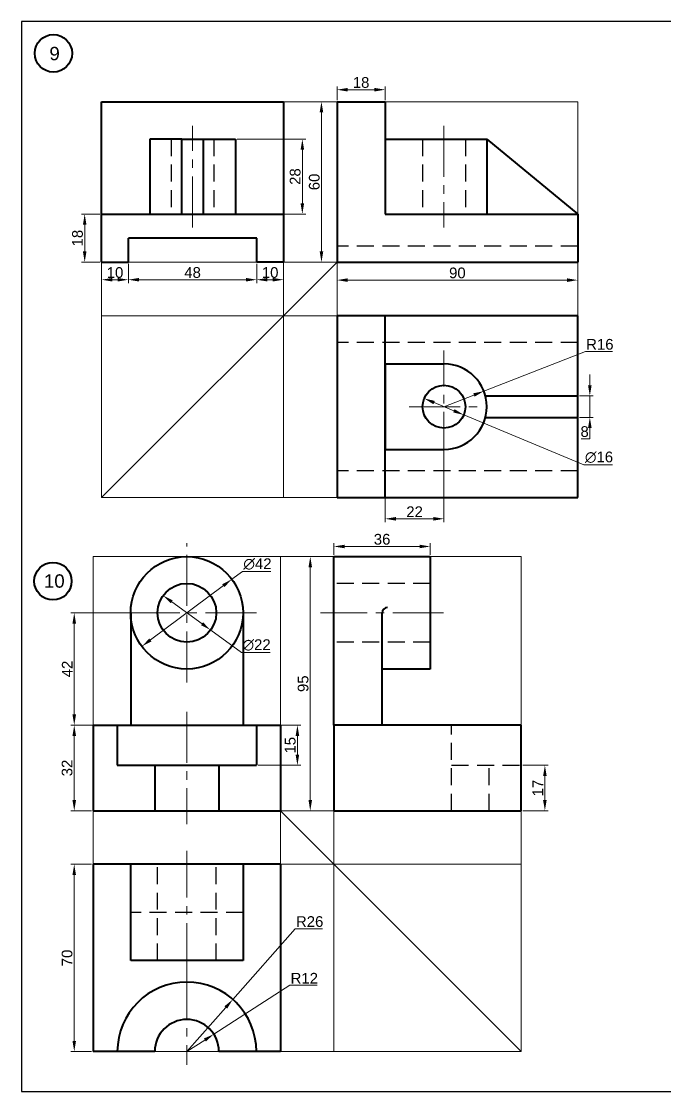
# Model space of a CAD drawing. Header units: millimetres. Extents: x 0 to 2700, y -450 to 400.
# Drawn here: x 1100 to 1340.5, y 0 to 400 of the extents above; entities that cross this region are included whole.
import ezdxf

# ---------------------------------------------------------------- set-up
doc = ezdxf.new("R2010")
doc.units = ezdxf.units.MM
doc.linetypes.add('CENTER2', pattern=[28.575, 19.05, -3.175, 3.175, -3.175])
doc.linetypes.add('DASHED2', pattern=[9.525, 6.35, -3.175])
for name, color, linetype, lineweight in [('Centre', 1, 'CENTER2', 20), ('Dim and Hatch', 6, 'Continuous', 20), ('Hidden', 3, 'DASHED2', 30), ('Object', 2, 'Continuous', 40), ('Projection', 5, 'Continuous', 5)]:
    doc.layers.add(name, color=color, linetype=linetype, lineweight=lineweight)
doc.styles.get("Standard").update_dxf_attribs({"font": 'arial.ttf'})
doc.dimstyles.new('ISO-25', dxfattribs={"dimtxt": 4, "dimasz": 4, "dimexe": 1.25, "dimexo": 0.625, "dimtad": 1, "dimtoh": 1, "dimdec": 0, "dimtxsty": 'Standard', "dimcen": 2.5, "dimclrd": 256, "dimclre": 256, "dimclrt": 256, "dimadec": 0, "dimazin": 0, "dimtfac": 1, "dimtdec": 0, "dimtmove": 0, "dimatfit": 2, "dimfxl": 1, "dimlwd": -1, "dimlwe": -1, "dimarcsym": 0})

# ---------------------------------------------------------------- blocks, each defined once
blk = doc.blocks.new('*D78')
at = {"layer": 'Defpoints', "color": 0, "transparency": 16777216}
for p in [(1218, 310), (1308, 310), (1308, 303.3)]:
    blk.add_point(p, dxfattribs=at)
at = {"layer": 'Dim and Hatch', "transparency": 16777216}
for p, q in [((1218, 309.38), (1218, 302.05)), ((1308, 309.38), (1308, 302.05)), ((1222, 303.3), (1304, 303.3))]:
    blk.add_line(p, q, dxfattribs=at)
for points in [[(1222, 303.97), (1222, 302.63), (1218, 303.3)], [(1304, 303.97), (1304, 302.63), (1308, 303.3)]]:
    blk.add_solid(points, dxfattribs=at)
at = {"layer": 'Dim and Hatch', "transparency": 16777216, "insert": (1263, 305.97), "char_height": 4, "attachment_point": 5}
blk.add_mtext('90', dxfattribs=at)
blk = doc.blocks.new('*D79')
at = {"layer": 'Defpoints', "color": 0, "transparency": 16777216}
for p in [(1218, 370), (1212.18, 310), (1218, 310)]:
    blk.add_point(p, dxfattribs=at)
at = {"layer": 'Dim and Hatch', "transparency": 16777216}
for p, q in [((1217.38, 370), (1210.93, 370)), ((1212.18, 366), (1212.18, 314)), ((1217.38, 310), (1210.93, 310))]:
    blk.add_line(p, q, dxfattribs=at)
for points in [[(1211.52, 366), (1212.85, 366), (1212.18, 370)], [(1211.52, 314), (1212.85, 314), (1212.18, 310)]]:
    blk.add_solid(points, dxfattribs=at)
at = {"layer": 'Dim and Hatch', "transparency": 16777216, "insert": (1209.52, 340), "char_height": 4, "attachment_point": 5, "rotation": 90}
blk.add_mtext('60', dxfattribs=at)
blk = doc.blocks.new('*D80')
at = {"layer": 'Defpoints', "color": 0, "transparency": 16777216}
for p in [(1180, 356), (1180, 328), (1205.04, 328)]:
    blk.add_point(p, dxfattribs=at)
at = {"layer": 'Dim and Hatch', "transparency": 16777216}
for p, q in [((1180.62, 356), (1206.29, 356)), ((1205.04, 352), (1205.04, 332)), ((1180.62, 328), (1206.29, 328))]:
    blk.add_line(p, q, dxfattribs=at)
for points in [[(1204.37, 352), (1205.71, 352), (1205.04, 356)], [(1204.37, 332), (1205.71, 332), (1205.04, 328)]]:
    blk.add_solid(points, dxfattribs=at)
at = {"layer": 'Dim and Hatch', "transparency": 16777216, "insert": (1202.37, 342), "char_height": 4, "attachment_point": 5, "rotation": 90}
blk.add_mtext('28', dxfattribs=at)
blk = doc.blocks.new('*D81')
at = {"layer": 'Defpoints', "color": 0, "transparency": 16777216}
for p in [(1308, 260), (1308, 252), (1312.52, 252)]:
    blk.add_point(p, dxfattribs=at)
at = {"layer": 'Dim and Hatch', "transparency": 16777216}
for p, q in [((1312.52, 264), (1312.52, 268)), ((1308.62, 260), (1313.77, 260)), ((1312.52, 260), (1312.52, 252)), ((1308.62, 252), (1313.77, 252)), ((1312.52, 248), (1312.52, 244)), ((1312.52, 244), (1309.26, 244))]:
    blk.add_line(p, q, dxfattribs=at)
for points in [[(1311.86, 264), (1313.19, 264), (1312.52, 260)], [(1311.86, 248), (1313.19, 248), (1312.52, 252)]]:
    blk.add_solid(points, dxfattribs=at)
at = {"layer": 'Dim and Hatch', "transparency": 16777216, "insert": (1310.58, 246.67), "char_height": 4, "attachment_point": 5}
blk.add_mtext('8', dxfattribs=at)
blk = doc.blocks.new('*D82')
at = {"layer": 'Defpoints', "color": 0, "transparency": 16777216}
for p in [(1272.91, 261.81), (1258, 256)]:
    blk.add_point(p, dxfattribs=at)
at = {"layer": 'Dim and Hatch', "transparency": 16777216}
for p, q in [((1272.91, 261.81), (1310.87, 276.62)), ((1310.87, 276.62), (1321.05, 276.62)), ((1258, 256), (1269.18, 260.36))]:
    blk.add_line(p, q, dxfattribs=at)
blk.add_solid([(1268.94, 260.98), (1269.42, 259.74), (1272.91, 261.81)], dxfattribs=at)
at = {"layer": 'Dim and Hatch', "transparency": 16777216, "insert": (1316.27, 279.28), "char_height": 4, "attachment_point": 5}
blk.add_mtext('R16', dxfattribs=at)
blk = doc.blocks.new('*D83')
at = {"layer": 'Defpoints', "color": 0, "transparency": 16777216}
for p in [(1250.61, 259.07), (1265.39, 252.93)]:
    blk.add_point(p, dxfattribs=at)
at = {"layer": 'Dim and Hatch', "transparency": 16777216}
for p, q in [((1254.31, 257.53), (1261.69, 254.47)), ((1265.39, 252.93), (1310.29, 234.3)), ((1310.29, 234.3), (1321, 234.3))]:
    blk.add_line(p, q, dxfattribs=at)
for points in [[(1254.56, 258.15), (1254.05, 256.92), (1250.61, 259.07)], [(1261.95, 255.08), (1261.44, 253.85), (1265.39, 252.93)]]:
    blk.add_solid(points, dxfattribs=at)
at = {"layer": 'Dim and Hatch', "transparency": 16777216, "insert": (1315.96, 237.08), "char_height": 4, "attachment_point": 5}
blk.add_mtext('∅16', dxfattribs=at)
blk = doc.blocks.new('*D84')
at = {"layer": 'Defpoints', "color": 0, "transparency": 16777216}
for p in [(1236, 240), (1258, 240), (1258, 214.09)]:
    blk.add_point(p, dxfattribs=at)
at = {"layer": 'Dim and Hatch', "transparency": 16777216}
for p, q in [((1236, 239.38), (1236, 212.84)), ((1258, 239.38), (1258, 212.84)), ((1240, 214.09), (1254, 214.09))]:
    blk.add_line(p, q, dxfattribs=at)
for points in [[(1240, 214.76), (1240, 213.42), (1236, 214.09)], [(1254, 214.76), (1254, 213.42), (1258, 214.09)]]:
    blk.add_solid(points, dxfattribs=at)
at = {"layer": 'Dim and Hatch', "transparency": 16777216, "insert": (1247, 216.72), "char_height": 4, "attachment_point": 5}
blk.add_mtext('22', dxfattribs=at)
blk = doc.blocks.new('*D85')
at = {"layer": 'Defpoints', "color": 0, "transparency": 16777216}
for p in [(1130, 310), (1140, 310), (1140, 303.45)]:
    blk.add_point(p, dxfattribs=at)
at = {"layer": 'Dim and Hatch', "transparency": 16777216}
for p, q in [((1130, 309.38), (1130, 302.2)), ((1140, 309.38), (1140, 302.2)), ((1134, 303.45), (1136, 303.45))]:
    blk.add_line(p, q, dxfattribs=at)
for points in [[(1134, 304.12), (1134, 302.79), (1130, 303.45)], [(1136, 304.12), (1136, 302.79), (1140, 303.45)]]:
    blk.add_solid(points, dxfattribs=at)
at = {"layer": 'Dim and Hatch', "transparency": 16777216, "insert": (1135, 306.12), "char_height": 4, "attachment_point": 5}
blk.add_mtext('10', dxfattribs=at)
blk = doc.blocks.new('*D86')
at = {"layer": 'Defpoints', "color": 0, "transparency": 16777216}
for p in [(1140, 310), (1188, 310), (1188, 303.45)]:
    blk.add_point(p, dxfattribs=at)
at = {"layer": 'Dim and Hatch', "transparency": 16777216}
for p, q in [((1140, 309.38), (1140, 302.2)), ((1188, 309.38), (1188, 302.2)), ((1144, 303.45), (1184, 303.45))]:
    blk.add_line(p, q, dxfattribs=at)
for points in [[(1144, 304.12), (1144, 302.79), (1140, 303.45)], [(1184, 304.12), (1184, 302.79), (1188, 303.45)]]:
    blk.add_solid(points, dxfattribs=at)
at = {"layer": 'Dim and Hatch', "transparency": 16777216, "insert": (1164, 306.12), "char_height": 4, "attachment_point": 5}
blk.add_mtext('48', dxfattribs=at)
blk = doc.blocks.new('*D87')
at = {"layer": 'Defpoints', "color": 0, "transparency": 16777216}
for p in [(1188, 310), (1198, 310), (1188, 303.45)]:
    blk.add_point(p, dxfattribs=at)
at = {"layer": 'Dim and Hatch', "transparency": 16777216}
for p, q in [((1188, 309.38), (1188, 302.2)), ((1198, 309.38), (1198, 302.2)), ((1194, 303.45), (1192, 303.45))]:
    blk.add_line(p, q, dxfattribs=at)
for points in [[(1192, 304.12), (1192, 302.79), (1188, 303.45)], [(1194, 304.12), (1194, 302.79), (1198, 303.45)]]:
    blk.add_solid(points, dxfattribs=at)
at = {"layer": 'Dim and Hatch', "transparency": 16777216, "insert": (1193, 306.12), "char_height": 4, "attachment_point": 5}
blk.add_mtext('10', dxfattribs=at)
blk = doc.blocks.new('*D88')
at = {"layer": 'Defpoints', "color": 0, "transparency": 16777216}
for p in [(1236, 374.47), (1218, 370), (1236, 370)]:
    blk.add_point(p, dxfattribs=at)
at = {"layer": 'Dim and Hatch', "transparency": 16777216}
for p, q in [((1218, 370.62), (1218, 375.72)), ((1222, 374.47), (1232, 374.47)), ((1236, 370.62), (1236, 375.72))]:
    blk.add_line(p, q, dxfattribs=at)
for points in [[(1222, 375.14), (1222, 373.8), (1218, 374.47)], [(1232, 375.14), (1232, 373.8), (1236, 374.47)]]:
    blk.add_solid(points, dxfattribs=at)
at = {"layer": 'Dim and Hatch', "transparency": 16777216, "insert": (1227, 377.14), "char_height": 4, "attachment_point": 5}
blk.add_mtext('18', dxfattribs=at)
blk = doc.blocks.new('*D89')
at = {"layer": 'Defpoints', "color": 0, "transparency": 16777216}
for p in [(1130, 328), (1123.66, 310), (1130, 310)]:
    blk.add_point(p, dxfattribs=at)
at = {"layer": 'Dim and Hatch', "transparency": 16777216}
for p, q in [((1129.38, 328), (1122.41, 328)), ((1123.66, 324), (1123.66, 314)), ((1129.38, 310), (1122.41, 310))]:
    blk.add_line(p, q, dxfattribs=at)
for points in [[(1123, 324), (1124.33, 324), (1123.66, 328)], [(1123, 314), (1124.33, 314), (1123.66, 310)]]:
    blk.add_solid(points, dxfattribs=at)
at = {"layer": 'Dim and Hatch', "transparency": 16777216, "insert": (1120.99, 319), "char_height": 4, "attachment_point": 5, "rotation": 90}
blk.add_mtext('18', dxfattribs=at)
blk = doc.blocks.new('*D90')
at = {"layer": 'Defpoints', "color": 0, "transparency": 16777216}
for p in [(1171.95, 21.45), (1161.86, 14.95)]:
    blk.add_point(p, dxfattribs=at)
at = {"layer": 'Dim and Hatch', "transparency": 16777216}
for p, q in [((1171.95, 21.45), (1200.39, 39.74)), ((1200.39, 39.74), (1210.53, 39.74)), ((1161.86, 14.95), (1168.59, 19.28))]:
    blk.add_line(p, q, dxfattribs=at)
blk.add_solid([(1168.23, 19.84), (1168.95, 18.72), (1171.95, 21.45)], dxfattribs=at)
at = {"layer": 'Dim and Hatch', "transparency": 16777216, "insert": (1205.77, 42.37), "char_height": 4, "attachment_point": 5}
blk.add_mtext('R12', dxfattribs=at)
blk = doc.blocks.new('*D91')
at = {"layer": 'Defpoints', "color": 0, "transparency": 16777216}
for p in [(1179.06, 34.45), (1161.86, 14.95)]:
    blk.add_point(p, dxfattribs=at)
at = {"layer": 'Dim and Hatch', "transparency": 16777216}
for p, q in [((1179.06, 34.45), (1202.37, 60.86)), ((1202.37, 60.86), (1212.55, 60.86)), ((1161.86, 14.95), (1176.42, 31.45))]:
    blk.add_line(p, q, dxfattribs=at)
blk.add_solid([(1175.92, 31.89), (1176.92, 31.01), (1179.06, 34.45)], dxfattribs=at)
at = {"layer": 'Dim and Hatch', "transparency": 16777216, "insert": (1207.77, 63.53), "char_height": 4, "attachment_point": 5}
blk.add_mtext('R26', dxfattribs=at)
blk = doc.blocks.new('*D92')
at = {"layer": 'Defpoints', "color": 0, "transparency": 16777216}
for p in [(1178.7, 191.5), (1145.02, 166.41)]:
    blk.add_point(p, dxfattribs=at)
at = {"layer": 'Dim and Hatch', "transparency": 16777216}
for p, q in [((1178.7, 191.5), (1182.61, 194.4)), ((1182.61, 194.4), (1193.27, 194.4)), ((1148.23, 168.8), (1175.5, 189.11))]:
    blk.add_line(p, q, dxfattribs=at)
for points in [[(1175.1, 189.64), (1175.89, 188.57), (1178.7, 191.5)], [(1147.83, 169.33), (1148.62, 168.26), (1145.02, 166.41)]]:
    blk.add_solid(points, dxfattribs=at)
at = {"layer": 'Dim and Hatch', "transparency": 16777216, "insert": (1188.25, 197.18), "char_height": 4, "attachment_point": 5}
blk.add_mtext('∅42', dxfattribs=at)
blk = doc.blocks.new('*D93')
at = {"layer": 'Defpoints', "color": 0, "transparency": 16777216}
for p in [(1152.95, 185.41), (1170.77, 172.5)]:
    blk.add_point(p, dxfattribs=at)
at = {"layer": 'Dim and Hatch', "transparency": 16777216}
for p, q in [((1156.19, 183.06), (1167.53, 174.85)), ((1170.77, 172.5), (1182.29, 164.14)), ((1182.29, 164.14), (1192.96, 164.14))]:
    blk.add_line(p, q, dxfattribs=at)
for points in [[(1156.58, 183.6), (1155.8, 182.52), (1152.95, 185.41)], [(1167.92, 175.38), (1167.14, 174.31), (1170.77, 172.5)]]:
    blk.add_solid(points, dxfattribs=at)
at = {"layer": 'Dim and Hatch', "transparency": 16777216, "insert": (1187.94, 166.92), "char_height": 4, "attachment_point": 5}
blk.add_mtext('∅22', dxfattribs=at)
blk = doc.blocks.new('*D94')
at = {"layer": 'Defpoints', "color": 0, "transparency": 16777216}
for p in [(1252.86, 203.75), (1216.86, 199.95), (1252.86, 199.95)]:
    blk.add_point(p, dxfattribs=at)
at = {"layer": 'Dim and Hatch', "transparency": 16777216}
for p, q in [((1216.86, 200.58), (1216.86, 205)), ((1252.86, 200.58), (1252.86, 205)), ((1220.86, 203.75), (1248.86, 203.75))]:
    blk.add_line(p, q, dxfattribs=at)
for points in [[(1220.86, 204.41), (1220.86, 203.08), (1216.86, 203.75)], [(1248.86, 204.41), (1248.86, 203.08), (1252.86, 203.75)]]:
    blk.add_solid(points, dxfattribs=at)
at = {"layer": 'Dim and Hatch', "transparency": 16777216, "insert": (1234.86, 206.42), "char_height": 4, "attachment_point": 5}
blk.add_mtext('36', dxfattribs=at)
blk = doc.blocks.new('*D95')
at = {"layer": 'Defpoints', "color": 0, "transparency": 16777216}
for p in [(1126.86, 136.95), (1119.76, 104.95), (1126.86, 104.95)]:
    blk.add_point(p, dxfattribs=at)
at = {"layer": 'Dim and Hatch', "transparency": 16777216}
for p, q in [((1126.24, 136.95), (1118.51, 136.95)), ((1119.76, 132.95), (1119.76, 108.95)), ((1126.24, 104.95), (1118.51, 104.95))]:
    blk.add_line(p, q, dxfattribs=at)
for points in [[(1119.1, 132.95), (1120.43, 132.95), (1119.76, 136.95)], [(1119.1, 108.95), (1120.43, 108.95), (1119.76, 104.95)]]:
    blk.add_solid(points, dxfattribs=at)
at = {"layer": 'Dim and Hatch', "transparency": 16777216, "insert": (1117.09, 120.95), "char_height": 4, "attachment_point": 5, "rotation": 90}
blk.add_mtext('32', dxfattribs=at)
blk = doc.blocks.new('*D96')
at = {"layer": 'Defpoints', "color": 0, "transparency": 16777216}
for p in [(1140.86, 178.95), (1119.76, 136.95), (1140.86, 136.95)]:
    blk.add_point(p, dxfattribs=at)
at = {"layer": 'Dim and Hatch', "transparency": 16777216}
for p, q in [((1140.24, 178.95), (1118.51, 178.95)), ((1119.76, 174.95), (1119.76, 140.95)), ((1140.24, 136.95), (1118.51, 136.95))]:
    blk.add_line(p, q, dxfattribs=at)
for points in [[(1119.1, 174.95), (1120.43, 174.95), (1119.76, 178.95)], [(1119.1, 140.95), (1120.43, 140.95), (1119.76, 136.95)]]:
    blk.add_solid(points, dxfattribs=at)
at = {"layer": 'Dim and Hatch', "transparency": 16777216, "insert": (1117.13, 157.95), "char_height": 4, "attachment_point": 5, "rotation": 90}
blk.add_mtext('42', dxfattribs=at)
blk = doc.blocks.new('*D97')
at = {"layer": 'Defpoints', "color": 0, "transparency": 16777216}
for p in [(1126.86, 84.95), (1119.76, 14.95), (1126.86, 14.95)]:
    blk.add_point(p, dxfattribs=at)
at = {"layer": 'Dim and Hatch', "transparency": 16777216}
for p, q in [((1126.24, 84.95), (1118.51, 84.95)), ((1119.76, 80.95), (1119.76, 18.95)), ((1126.24, 14.95), (1118.51, 14.95))]:
    blk.add_line(p, q, dxfattribs=at)
for points in [[(1119.09, 80.95), (1120.42, 80.95), (1119.76, 84.95)], [(1119.09, 18.95), (1120.42, 18.95), (1119.76, 14.95)]]:
    blk.add_solid(points, dxfattribs=at)
at = {"layer": 'Dim and Hatch', "transparency": 16777216, "insert": (1117.09, 49.95), "char_height": 4, "attachment_point": 5, "rotation": 90}
blk.add_mtext('70', dxfattribs=at)
blk = doc.blocks.new('*D98')
at = {"layer": 'Defpoints', "color": 0, "transparency": 16777216}
for p in [(1208, 199.95), (1216.86, 199.95), (1216.86, 104.95)]:
    blk.add_point(p, dxfattribs=at)
at = {"layer": 'Dim and Hatch', "transparency": 16777216}
for p, q in [((1216.24, 199.95), (1206.75, 199.95)), ((1208, 108.95), (1208, 195.95)), ((1216.24, 104.95), (1206.75, 104.95))]:
    blk.add_line(p, q, dxfattribs=at)
for points in [[(1207.34, 195.95), (1208.67, 195.95), (1208, 199.95)], [(1207.34, 108.95), (1208.67, 108.95), (1208, 104.95)]]:
    blk.add_solid(points, dxfattribs=at)
at = {"layer": 'Dim and Hatch', "transparency": 16777216, "insert": (1205.33, 152.45), "char_height": 4, "attachment_point": 5, "rotation": 90}
blk.add_mtext('95', dxfattribs=at)
blk = doc.blocks.new('*D99')
at = {"layer": 'Defpoints', "color": 0, "transparency": 16777216}
for p in [(1286.86, 121.95), (1295.72, 121.95), (1286.86, 104.95)]:
    blk.add_point(p, dxfattribs=at)
at = {"layer": 'Dim and Hatch', "transparency": 16777216}
for p, q in [((1287.49, 121.95), (1296.97, 121.95)), ((1295.72, 108.95), (1295.72, 117.95)), ((1287.49, 104.95), (1296.97, 104.95))]:
    blk.add_line(p, q, dxfattribs=at)
for points in [[(1295.05, 117.95), (1296.38, 117.95), (1295.72, 121.95)], [(1295.05, 108.95), (1296.38, 108.95), (1295.72, 104.95)]]:
    blk.add_solid(points, dxfattribs=at)
at = {"layer": 'Dim and Hatch', "transparency": 16777216, "insert": (1293.08, 113.45), "char_height": 4, "attachment_point": 5, "rotation": 90}
blk.add_mtext('17', dxfattribs=at)
blk = doc.blocks.new('*D100')
at = {"layer": 'Defpoints', "color": 0, "transparency": 16777216}
for p in [(1187.86, 136.95), (1187.86, 121.95), (1203.19, 121.95)]:
    blk.add_point(p, dxfattribs=at)
at = {"layer": 'Dim and Hatch', "transparency": 16777216}
for p, q in [((1188.49, 136.95), (1204.44, 136.95)), ((1203.19, 132.95), (1203.19, 125.95)), ((1188.49, 121.95), (1204.44, 121.95))]:
    blk.add_line(p, q, dxfattribs=at)
for points in [[(1202.52, 132.95), (1203.86, 132.95), (1203.19, 136.95)], [(1202.52, 125.95), (1203.86, 125.95), (1203.19, 121.95)]]:
    blk.add_solid(points, dxfattribs=at)
at = {"layer": 'Dim and Hatch', "transparency": 16777216, "insert": (1200.52, 129.45), "char_height": 4, "attachment_point": 5, "rotation": 90}
blk.add_mtext('15', dxfattribs=at)

msp = doc.modelspace()

# ---------------------------------------------------------------- linework, layer by layer
msp.add_lwpolyline([(1100, 0), (1600, 0), (1600, 400), (1100, 400)], close=True)
at = {"layer": 'Centre'}
for p, q in [((1164, 323), (1164, 361)), ((1258, 361), (1258, 323)), ((1258, 235), (1258, 277)), ((1245, 256), (1271, 256)), ((1161.86, 152.95), (1161.86, 204.95)), ((1187.86, 178.95), (1135.86, 178.95)), ((1257.86, 178.95), (1211.86, 178.95)), ((1161.86, 141.95), (1161.86, 99.95)), ((1286.86, 141.95), (1286.86, 99.95)), ((1161.86, 43.95), (1161.86, 89.95)), ((1161.86, 45.95), (1161.86, 9.95))]:
    msp.add_line(p, q, dxfattribs=at)
at = {"layer": 'Hidden'}
for p, q in [((1156, 356), (1156, 328)), ((1172, 356), (1172, 328)), ((1250, 356), (1250, 328)), ((1266, 356), (1266, 328)), ((1308, 316), (1218, 316)), ((1308, 280), (1218, 280)), ((1308, 232), (1218, 232)), ((1252.86, 189.95), (1216.86, 189.95)), ((1252.86, 167.95), (1216.86, 167.95)), ((1260.86, 104.95), (1260.86, 136.95)), ((1260.86, 121.95), (1286.86, 121.95)), ((1274.86, 104.95), (1274.86, 121.95)), ((1150.86, 48.95), (1150.86, 84.95)), ((1172.86, 48.95), (1172.86, 84.95)), ((1182.86, 66.95), (1140.86, 66.95))]:
    msp.add_line(p, q, dxfattribs=at)
at = {"layer": 'Object'}
for p, q in [((1130, 328), (1130, 370)), ((1130, 370), (1198, 370)), ((1198, 370), (1198, 328)), ((1218, 370), (1218, 310)), ((1218, 370), (1236, 370)), ((1236, 370), (1236, 328)), ((1160, 356), (1148, 356)), ((1148, 356), (1148, 328)), ((1160, 328), (1160, 356)), ((1160, 356), (1168, 356)), ((1168, 356), (1168, 328)), ((1168, 356), (1180, 356)), ((1180, 356), (1180, 328)), ((1236, 356), (1274, 356)), ((1274, 356), (1274, 328)), ((1274, 356), (1308, 328)), ((1130, 310), (1130, 328)), ((1130, 328), (1198, 328)), ((1198, 328), (1198, 310)), ((1236, 328), (1308, 328)), ((1308, 328), (1308, 310)), ((1140, 310), (1140, 319)), ((1188, 319), (1140, 319)), ((1188, 310), (1188, 319)), ((1130, 310), (1140, 310)), ((1198, 310), (1188, 310)), ((1218, 310), (1308, 310)), ((1218, 290), (1218, 222)), ((1236, 290), (1218, 290)), ((1236, 222), (1236, 290)), ((1308, 290), (1236, 290)), ((1308, 222), (1308, 290)), ((1236, 272), (1236, 240)), ((1236, 272), (1258, 272)), ((1273.49, 260), (1308, 260)), ((1273.49, 252), (1308, 252)), ((1236, 240), (1258, 240)), ((1218, 222), (1236, 222)), ((1236, 222), (1308, 222)), ((1216.86, 178.95), (1216.86, 199.95)), ((1216.86, 199.95), (1252.86, 199.95)), ((1252.86, 199.95), (1252.86, 157.95)), ((1236.86, 180.95), (1236.86, 180.95)), ((1140.86, 178.95), (1140.86, 136.95)), ((1182.86, 178.95), (1182.86, 136.95)), ((1216.86, 136.95), (1216.86, 178.95)), ((1234.86, 136.95), (1234.86, 178.95)), ((1234.86, 178.95), (1234.86, 178.95)), ((1252.86, 157.95), (1234.86, 157.95)), ((1126.86, 136.95), (1126.86, 104.95)), ((1126.86, 136.95), (1135.86, 136.95)), ((1135.86, 136.95), (1187.86, 136.95)), ((1135.86, 136.95), (1135.86, 121.95)), ((1187.86, 136.95), (1196.86, 136.95)), ((1187.86, 136.95), (1187.86, 121.95)), ((1196.86, 136.95), (1196.86, 104.95)), ((1286.86, 136.95), (1216.86, 136.95)), ((1216.86, 136.95), (1216.86, 104.95)), ((1286.86, 104.95), (1286.86, 136.95)), ((1135.86, 121.95), (1149.86, 121.95)), ((1149.86, 121.95), (1173.86, 121.95)), ((1149.86, 121.95), (1149.86, 104.95)), ((1173.86, 121.95), (1187.86, 121.95)), ((1173.86, 121.95), (1173.86, 104.95)), ((1126.86, 104.95), (1196.86, 104.95)), ((1216.86, 104.95), (1286.86, 104.95)), ((1126.86, 84.95), (1126.86, 14.95)), ((1196.86, 84.95), (1126.86, 84.95)), ((1140.86, 48.95), (1140.86, 84.95)), ((1182.86, 84.95), (1182.86, 48.95)), ((1196.86, 84.95), (1196.86, 14.95)), ((1182.86, 48.95), (1140.86, 48.95)), ((1135.86, 14.95), (1126.86, 14.95)), ((1149.86, 14.95), (1135.86, 14.95)), ((1187.86, 14.95), (1173.86, 14.95)), ((1196.86, 14.95), (1187.86, 14.95))]:
    msp.add_line(p, q, dxfattribs=at)
for centre, radius in [((1111.97, 388.07), 7), ((1258, 256), 8), ((1111.79, 190.79), 7), ((1161.86, 178.95), 21), ((1161.86, 178.95), 11)]:
    msp.add_circle(centre, radius, dxfattribs=at)
for centre, radius, start, end in [((1258, 256), 16, 270, 90), ((1236.86, 178.95), 2, 90, 180), ((1161.86, 14.95), 26, 0, 180), ((1161.86, 14.95), 12, 0, 180)]:
    msp.add_arc(centre, radius, start, end, dxfattribs=at)
at = {"layer": 'Projection'}
for p, q in [((1130, 370), (1198, 370)), ((1130, 310), (1130, 370)), ((1198, 370), (1198, 310)), ((1198, 370), (1218, 370)), ((1218, 370), (1218, 310)), ((1218, 370), (1308, 370)), ((1308, 370), (1308, 310)), ((1198, 310), (1130, 310)), ((1130, 310), (1130, 290)), ((1218, 310), (1130, 222)), ((1198, 310), (1218, 310)), ((1198, 290), (1198, 310)), ((1308, 310), (1218, 310)), ((1218, 310), (1218, 290)), ((1308, 310), (1308, 290)), ((1198, 290), (1130, 290)), ((1130, 222), (1130, 290)), ((1198, 290), (1198, 222)), ((1218, 290), (1198, 290)), ((1308, 290), (1218, 290)), ((1218, 290), (1218, 222)), ((1308, 222), (1308, 290)), ((1198, 222), (1130, 222)), ((1218, 222), (1198, 222)), ((1218, 222), (1308, 222)), ((1126.86, 199.95), (1196.86, 199.95)), ((1126.86, 199.95), (1126.86, 104.95)), ((1196.86, 199.95), (1196.86, 104.95)), ((1196.86, 199.95), (1216.86, 199.95)), ((1216.86, 104.95), (1216.86, 199.95)), ((1216.86, 199.95), (1216.86, 104.95)), ((1286.86, 199.95), (1216.86, 199.95)), ((1286.86, 104.95), (1286.86, 199.95)), ((1126.86, 104.95), (1196.86, 104.95)), ((1196.86, 104.95), (1126.86, 104.95)), ((1126.86, 104.95), (1126.86, 84.95)), ((1196.86, 104.95), (1216.86, 104.95)), ((1196.86, 84.95), (1196.86, 104.95)), ((1196.86, 104.95), (1286.86, 14.95)), ((1286.86, 104.95), (1216.86, 104.95)), ((1216.86, 104.95), (1286.86, 104.95)), ((1216.86, 104.95), (1216.86, 84.95)), ((1286.86, 104.95), (1286.86, 84.95)), ((1196.86, 84.95), (1126.86, 84.95)), ((1126.86, 84.95), (1126.86, 14.95)), ((1196.86, 84.95), (1126.86, 84.95)), ((1126.86, 14.95), (1126.86, 84.95)), ((1196.86, 84.95), (1196.86, 14.95)), ((1216.86, 84.95), (1196.86, 84.95)), ((1216.86, 84.95), (1286.86, 84.95)), ((1216.86, 14.95), (1216.86, 84.95)), ((1286.86, 84.95), (1286.86, 14.95)), ((1196.86, 14.95), (1126.86, 14.95)), ((1216.86, 14.95), (1196.86, 14.95)), ((1286.86, 14.95), (1216.86, 14.95))]:
    msp.add_line(p, q, dxfattribs=at)

# ---------------------------------------------------------------- texts
at = {"layer": 'Object', "char_height": 5, "attachment_point": 1}
for s, insert in [('9', (1110.47, 390.48)), ('10', (1108.41, 193.34))]:
    msp.add_mtext_dynamic_manual_height_columns(s, width=42.3293, gutter_width=25, heights=[0], dxfattribs=dict(at, insert=insert))

# ---------------------------------------------------------------- dimensions: what is measured, and where the dimension line sits
at = {"layer": 'Dim and Hatch'}
for base, p1, p2, picture, middle in [((1236, 374.47), (1218, 370), (1236, 370), '*D88', (1227, 377.14)), ((1140, 303.45), (1130, 310), (1140, 310), '*D85', (1135, 306.12)), ((1188, 303.45), (1140, 310), (1188, 310), '*D86', (1164, 306.12)), ((1188, 303.45), (1198, 310), (1188, 310), '*D87', (1193, 306.12)), ((1308, 303.3), (1218, 310), (1308, 310), '*D78', (1263, 305.97)), ((1258, 214.09), (1236, 240), (1258, 240), '*D84', (1247, 216.72)), ((1252.86, 203.75), (1216.86, 199.95), (1252.86, 199.95), '*D94', (1234.86, 206.42))]:
    dim = msp.add_linear_dim(base=base, p1=p1, p2=p2, dimstyle='ISO-25', dxfattribs=at)
    dim.commit()
    dim.dimension.update_dxf_attribs({"geometry": picture, "text_midpoint": middle})
for base, p1, p2, picture, middle in [((1212.18, 310), (1218, 370), (1218, 310), '*D79', (1209.52, 340)), ((1205.04, 328), (1180, 356), (1180, 328), '*D80', (1202.37, 342)), ((1123.66, 310), (1130, 328), (1130, 310), '*D89', (1120.99, 319)), ((1312.52, 252), (1308, 260), (1308, 252), '*D81', (1310.58, 246.67)), ((1208, 199.95), (1216.86, 104.95), (1216.86, 199.95), '*D98', (1205.33, 152.45)), ((1119.76, 136.95), (1140.86, 178.95), (1140.86, 136.95), '*D96', (1117.13, 157.95)), ((1119.76, 104.95), (1126.86, 136.95), (1126.86, 104.95), '*D95', (1117.09, 120.95)), ((1203.19, 121.95), (1187.86, 136.95), (1187.86, 121.95), '*D100', (1200.52, 129.45)), ((1119.76, 14.95), (1126.86, 84.95), (1126.86, 14.95), '*D97', (1117.09, 49.95))]:
    dim = msp.add_linear_dim(base=base, p1=p1, p2=p2, angle=90, dimstyle='ISO-25', dxfattribs=at)
    dim.commit()
    dim.dimension.update_dxf_attribs({"geometry": picture, "text_midpoint": middle})
for center, mpoint, picture, middle in [((1258, 256), (1272.91, 261.81), '*D82', (1316.27, 276.62)), ((1161.86, 14.95), (1179.06, 34.45), '*D91', (1207.77, 60.86)), ((1161.86, 14.95), (1171.95, 21.45), '*D90', (1205.77, 39.74))]:
    dim = msp.add_radius_dim(center=center, mpoint=mpoint, dimstyle='ISO-25', dxfattribs=at)
    dim.commit()
    dim.dimension.update_dxf_attribs({"geometry": picture, "text_midpoint": middle, "dimtype": 164})
for p1, p2, picture, middle in [((1250.61, 259.07), (1265.39, 252.93), '*D83', (1315.96, 234.3)), ((1145.02, 166.41), (1178.7, 191.5), '*D92', (1188.25, 194.4)), ((1152.95, 185.41), (1170.77, 172.5), '*D93', (1187.94, 164.14))]:
    dim = msp.add_diameter_dim_2p(p1=p1, p2=p2, dimstyle='ISO-25', dxfattribs=at)
    dim.commit()
    dim.dimension.update_dxf_attribs({"geometry": picture, "text_midpoint": middle, "dimtype": 163})
dim = msp.add_linear_dim(base=(1295.72, 121.95), p1=(1286.86, 104.95), p2=(1286.86, 121.95), angle=90, dimstyle='ISO-25', dxfattribs=at)
dim.commit()
dim.dimension.update_dxf_attribs({"geometry": '*D99', "text_midpoint": (1295.72, 113.45), "dimtype": 160})

doc.saveas('drawing.dxf')
